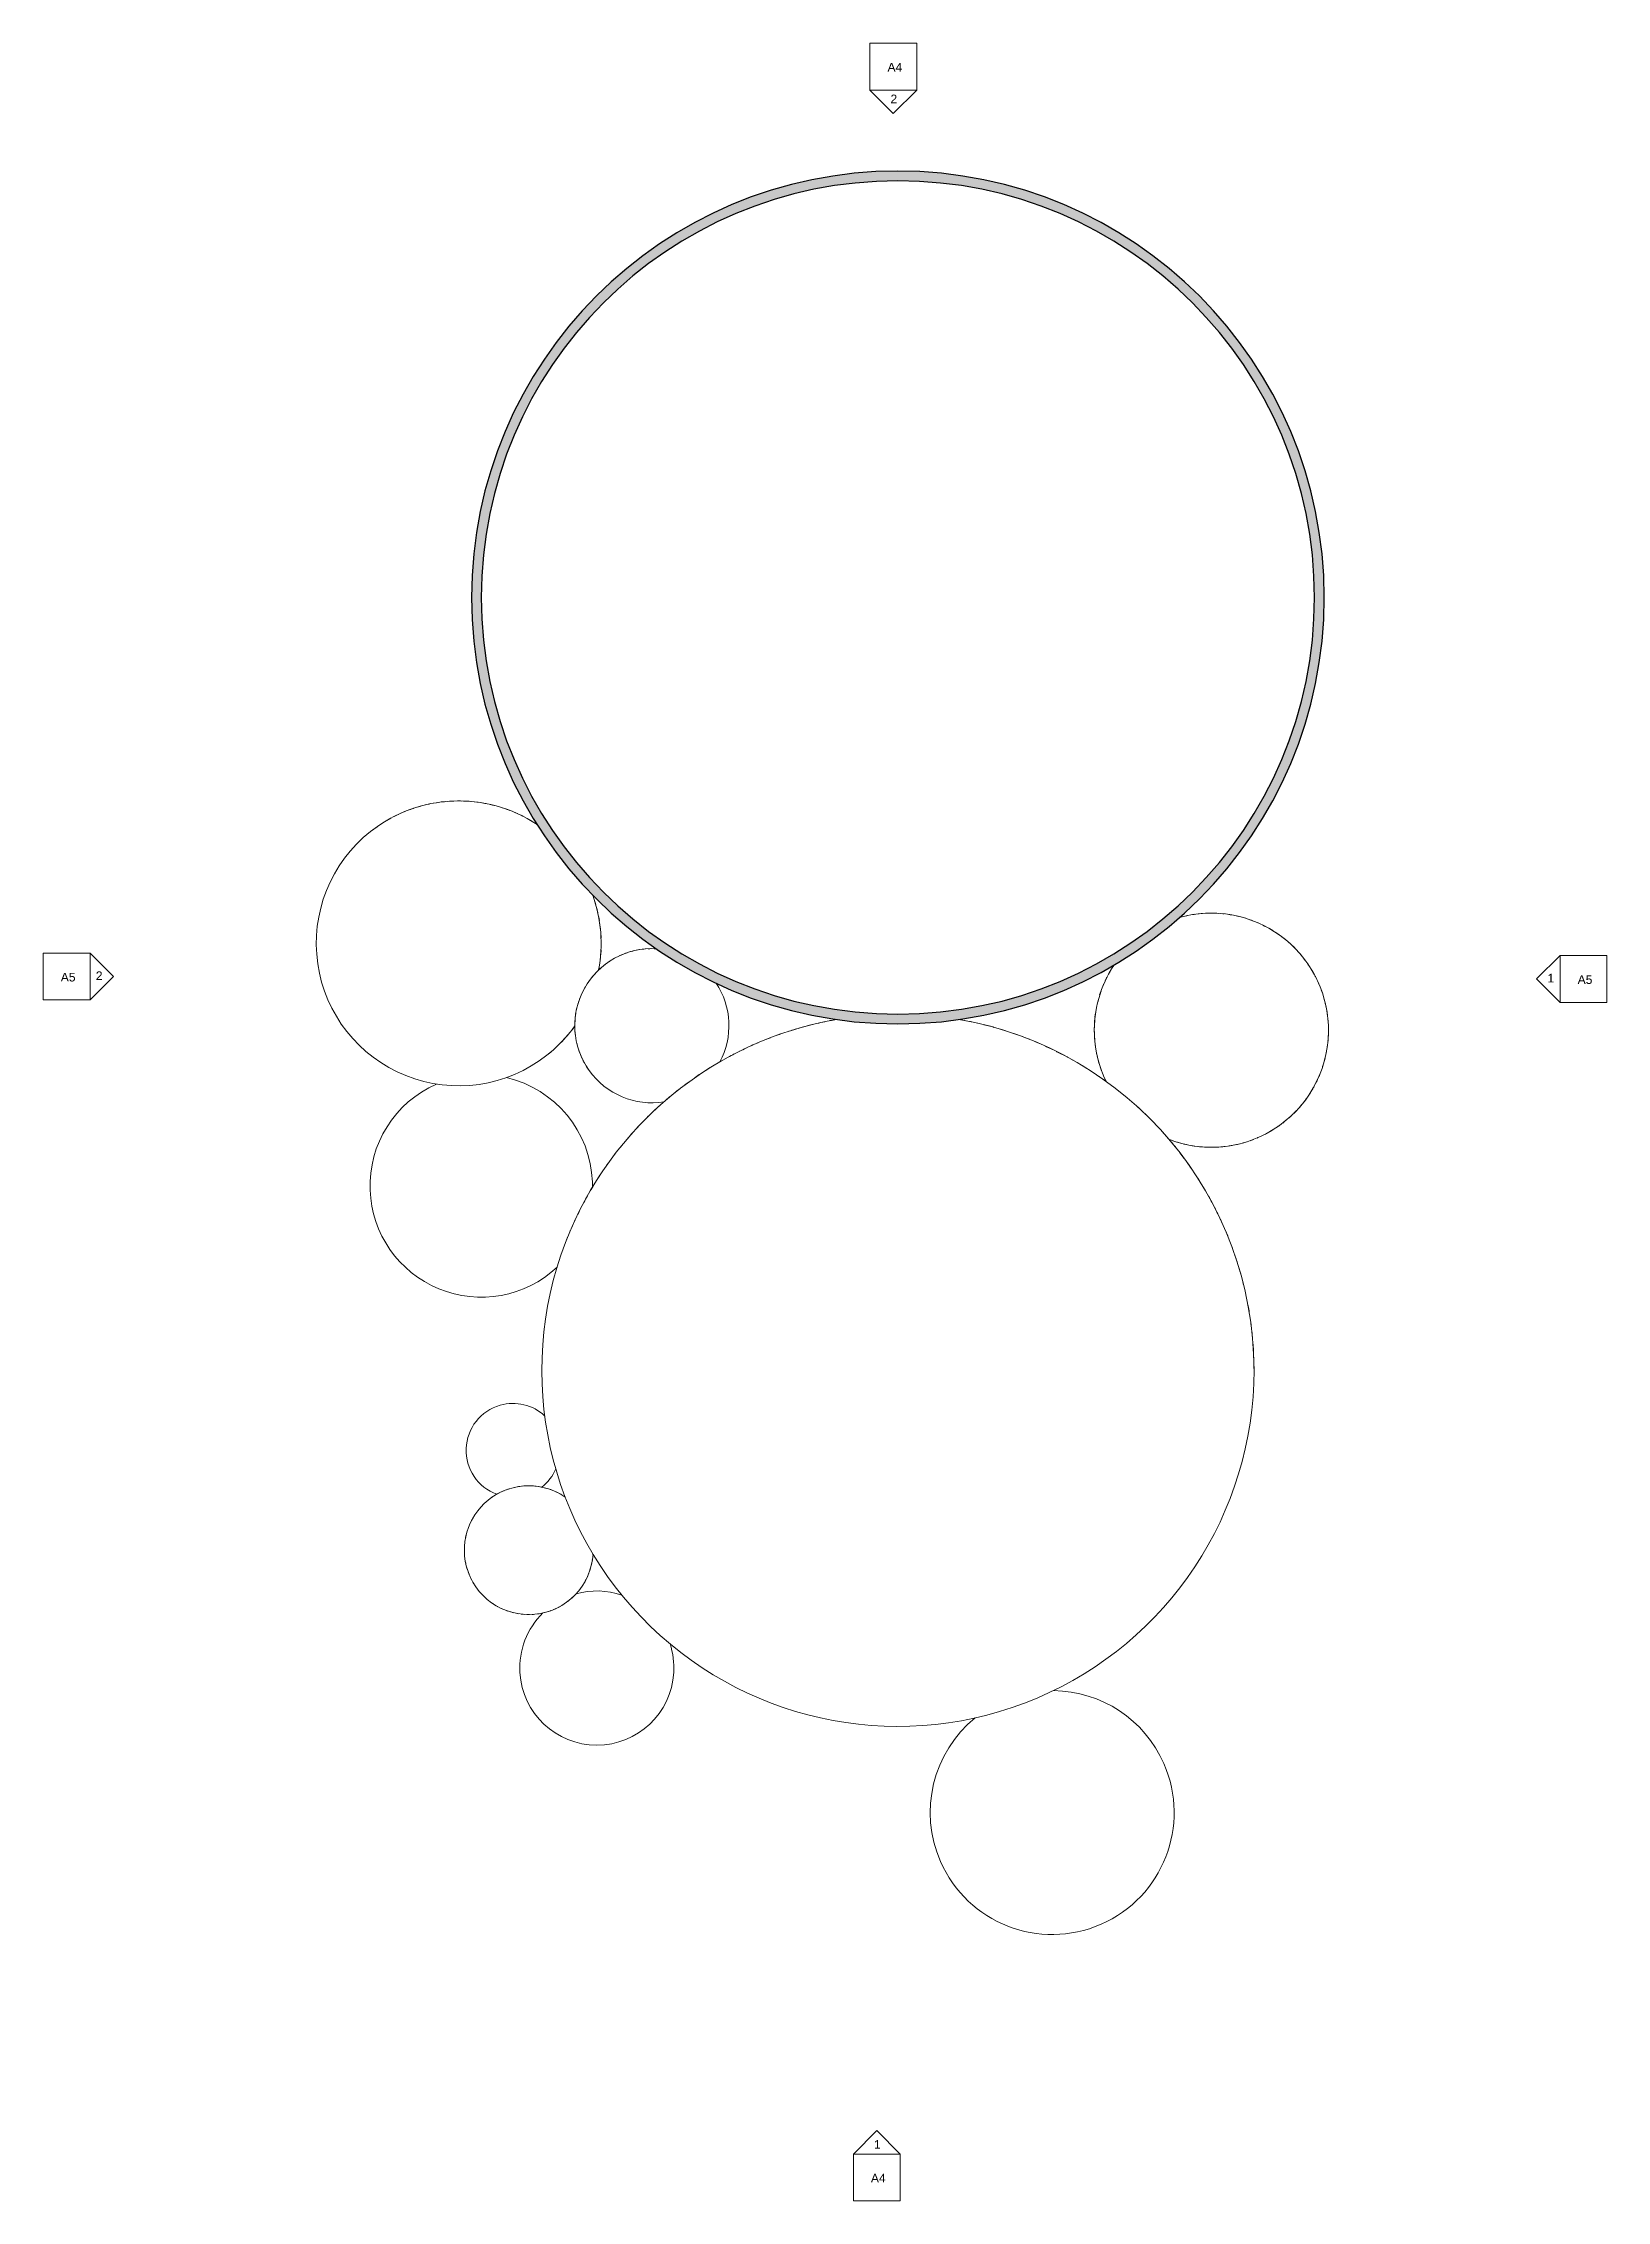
# Model space of a CAD drawing. Header units: inches. Extents: x -870 to 733, y -1250 to 961.
import ezdxf

# ---------------------------------------------------------------- set-up
doc = ezdxf.new("R2010")
doc.units = ezdxf.units.IN
doc.header["$MEASUREMENT"] = 0
for name, color, linetype, lineweight in [('A-ROOF', 132, 'Continuous', 13), ('A-WALL', 113, 'Continuous', 13), ('A-WALL-PATT', 111, 'Continuous', 13), ('G-ANNO-SYMB', 111, 'Continuous', 9)]:
    doc.layers.add(name, color=color, linetype=linetype, lineweight=lineweight)
doc.styles.add('Arial', font='arial.ttf', dxfattribs={"height": 8.851796})

# ---------------------------------------------------------------- blocks, each defined once
blk = doc.blocks.new('Elevation - Detail Number-164347-Janitors Room Roof')
at = {"layer": 'G-ANNO-SYMB'}
for p, q in [((-0.25, -0.25), (-0.25, 0.25)), ((-0.25, 0.25), (0.25, 0.25)), ((0.25, 0.25), (0.25, -0.25)), ((0.25, -0.25), (-0.25, -0.25))]:
    blk.add_line(p, q, dxfattribs=at)
blk = doc.blocks.new('Elevation - Detail Number-164074-Janitors Room Roof')
at = {"layer": 'G-ANNO-SYMB'}
for p, q in [((0, 0.25), (-0.25, 0)), ((0.25, 0), (0, 0.25)), ((-0.25, 0), (0.25, 0))]:
    blk.add_line(p, q, dxfattribs=at)

msp = doc.modelspace()

# ---------------------------------------------------------------- hatches: boundary and pattern name
at = {"layer": 'A-WALL-PATT'}
for points in [[(-421.1, 393), (-420.8, 407.5), (-420.1, 422.1), (-418.8, 436.6), (-417.1, 451.1), (-414.9, 465.5), (-412.1, 479.8), (-408.9, 494.1), (-405.2, 508.2), (-401.1, 522.1), (-396.4, 535.9), (-391.3, 549.6), (-385.7, 563.1), (-379.7, 576.3), (-373.2, 589.4), (-366.3, 602.2), (-358.9, 614.8), (-351.1, 627.1), (-342.9, 639.2), (-334.3, 651), (-325.3, 662.4), (-315.9, 673.6), (-306.1, 684.4), (-296, 694.9), (-285.5, 705), (-274.7, 714.8), (-263.5, 724.2), (-252.1, 733.2), (-240.3, 741.8), (-228.3, 750), (-215.9, 757.8), (-202.6, 765.5), (-190.5, 772.1), (-177.5, 778.6), (-164.2, 784.6), (-150.7, 790.2), (-137.1, 795.3), (-123.2, 799.9), (-109.3, 804.1), (-95.2, 807.8), (-80.8, 811), (-66.6, 813.7), (-52.2, 816), (-37.7, 817.7), (-23.2, 819), (-8.6, 819.7), (5.9, 820), (20.5, 819.7), (35.1, 819), (49.6, 817.7), (64.1, 816), (78.5, 813.7), (92.8, 811), (107, 807.8), (121.1, 804.1), (135.1, 799.9), (148.9, 795.3), (162.6, 790.2), (176, 784.6), (189.3, 778.6), (202.4, 772.1), (215.2, 765.2), (227.8, 757.8), (240.1, 750), (252.2, 741.8), (263.9, 733.2), (275.4, 724.2), (286.6, 714.8), (297.4, 705), (307.9, 694.9), (318, 684.4), (327.8, 673.6), (337.2, 662.4), (346.2, 651), (354.8, 639.2), (363, 627.1), (370.8, 614.8), (378.1, 602.2), (385.1, 589.4), (391.5, 576.3), (397.6, 563.1), (403.2, 549.6), (408.3, 535.9), (412.9, 522.1), (417.1, 508.2), (420.8, 494.1), (424, 479.8), (426.7, 465.5), (429, 451.1), (430.7, 436.6), (431.9, 422.1), (432.7, 407.5), (432.9, 393), (442.9, 393), (442.7, 407.7), (441.9, 422.5), (440.7, 437.2), (438.9, 451.8), (436.7, 466.4), (434, 480.9), (430.8, 495.3), (427.1, 509.6), (422.9, 523.8), (418.2, 537.8), (413.1, 551.6), (407.5, 565.3), (401.5, 578.8), (395, 592), (388, 605), (380.6, 617.8), (372.8, 630.3), (364.6, 642.6), (356, 654.6), (346.9, 666.2), (337.5, 677.6), (327.7, 688.6), (317.5, 699.3), (307, 709.7), (296.1, 719.7), (284.9, 729.3), (273.4, 738.5), (261.6, 747.4), (249.5, 755.8), (237.1, 763.8), (224.4, 771.4), (211.5, 778.6), (198.4, 785.3), (185, 791.6), (171.5, 797.4), (157.7, 802.8), (143.8, 807.6), (129.7, 812.1), (115.5, 816), (101.1, 819.5), (86.7, 822.4), (72.1, 824.9), (57.5, 826.9), (42.8, 828.4), (28.1, 829.4), (13.3, 829.9), (-1.5, 829.9), (-16.2, 829.4), (-30.9, 828.4), (-45.6, 826.9), (-60.2, 824.9), (-74.8, 822.4), (-89.3, 819.5), (-103.6, 816), (-117.8, 812.1), (-131.9, 807.6), (-145.8, 802.8), (-159.6, 797.4), (-173.2, 791.6), (-186.5, 785.3), (-199.7, 778.6), (-212.6, 771.4), (-225.2, 763.8), (-237.6, 755.8), (-249.7, 747.4), (-261.6, 738.5), (-273.1, 729.3), (-284.3, 719.7), (-295.1, 709.7), (-305.7, 699.3), (-315.8, 688.6), (-325.6, 677.6), (-335.1, 666.2), (-344.1, 654.6), (-352.7, 642.6), (-361, 630.3), (-368.8, 617.8), (-376.2, 605), (-383.1, 592), (-389.6, 578.8), (-395.7, 565.3), (-401.2, 551.6), (-406.4, 537.8), (-411, 523.8), (-415.2, 509.6), (-418.9, 495.3), (-422.1, 480.9), (-424.9, 466.4), (-427.1, 451.8), (-428.8, 437.2), (-430.1, 422.5), (-430.8, 407.7), (-431.1, 393)], [(5.9, -44), (5.9, -34), (-8.6, -33.8), (-23.2, -33), (-37.7, -31.8), (-52.2, -30.1), (-66.6, -27.8), (-80.9, -25.1), (-95.2, -21.9), (-109.3, -18.2), (-123.2, -14), (-137.1, -9.4), (-150.7, -4.3), (-164.2, 1.3), (-177.5, 7.3), (-190.5, 13.8), (-203.3, 20.8), (-215.9, 28.1), (-228.3, 35.9), (-240.3, 44.1), (-252.1, 52.7), (-263.5, 61.7), (-274.7, 71.1), (-285.5, 80.9), (-296, 91), (-306.1, 101.5), (-316, 112.4), (-325.3, 123.5), (-334.3, 134.9), (-342.9, 146.7), (-351.1, 158.8), (-358.9, 171.1), (-366.3, 183.7), (-373.2, 196.5), (-379.7, 209.6), (-385.7, 222.8), (-391.3, 236.3), (-396.4, 250), (-401.1, 263.8), (-405.2, 277.8), (-408.9, 291.9), (-412.1, 306.1), (-414.9, 320.4), (-417.1, 334.8), (-418.8, 349.3), (-420.1, 363.8), (-420.8, 378.4), (-421.1, 393), (-431.1, 393), (-430.8, 378.4), (-430.1, 363.8), (-428.9, 349.2), (-427.2, 334.7), (-425, 320.3), (-422.3, 305.9), (-419.2, 291.6), (-415.5, 277.5), (-411.4, 263.5), (-406.9, 249.6), (-401.9, 235.9), (-396.4, 222.4), (-390.5, 209), (-384.1, 195.9), (-377.3, 182.9), (-370.1, 170.3), (-362.4, 157.8), (-354.4, 145.6), (-345.9, 133.7), (-337, 122.1), (-327.8, 110.8), (-318.2, 99.8), (-308.2, 89.2), (-297.9, 78.8), (-287.2, 68.9), (-276.2, 59.2), (-264.9, 50), (-253.3, 41.1), (-241.4, 32.7), (-229.2, 24.6), (-216.8, 17), (-204.1, 9.7), (-191.2, 2.9), (-178, -3.4), (-164.7, -9.4), (-151.1, -14.8), (-136.8, -20.1), (-123.5, -24.4), (-109.5, -28.5), (-95.4, -32.1), (-80.8, -35.3), (-66.8, -38), (-52.3, -40.1), (-37.8, -41.9), (-23.3, -43.1), (-8.7, -43.8)], [(5.9, -44), (20.5, -43.8), (35.1, -43.1), (49.7, -41.9), (64.2, -40.1), (78.6, -38), (93, -35.3), (107.2, -32.1), (121.4, -28.5), (135.4, -24.4), (149.3, -19.9), (163, -14.8), (176.5, -9.4), (191, -2.9), (203, 2.9), (215.9, 9.7), (228.6, 17), (241.1, 24.6), (253.2, 32.7), (265.1, 41.1), (276.8, 50), (288.1, 59.2), (299.1, 68.9), (309.7, 78.8), (320.1, 89.2), (330, 99.8), (339.6, 110.8), (348.9, 122.1), (357.7, 133.7), (366.5, 146.1), (374.3, 157.8), (381.9, 170.3), (389.2, 182.9), (396, 195.9), (402.3, 209), (408.3, 222.4), (413.7, 235.9), (418.8, 249.6), (423.3, 263.5), (427.4, 277.5), (431, 291.6), (434.2, 305.9), (436.8, 320.3), (439, 334.7), (440.7, 349.2), (442, 363.8), (442.7, 378.4), (442.9, 393), (432.9, 393), (432.7, 378.4), (431.9, 363.8), (430.7, 349.3), (429, 334.8), (426.7, 320.4), (424, 306.1), (420.8, 291.9), (417.1, 277.8), (412.9, 263.8), (408.3, 250), (403.2, 236.3), (397.6, 222.8), (391.5, 209.6), (385.1, 196.5), (378.1, 183.7), (370.8, 171.1), (363, 158.8), (354.8, 146.7), (346.2, 134.9), (337.2, 123.5), (327.8, 112.3), (318, 101.5), (307.9, 91), (297.4, 80.9), (286.6, 71.1), (275.4, 61.7), (263.9, 52.7), (252.2, 44.1), (240.1, 35.9), (227.8, 28.1), (215.2, 20.8), (202.4, 13.8), (189.3, 7.3), (176, 1.3), (162.6, -4.3), (148.9, -9.4), (135.1, -14), (121.1, -18.2), (107, -21.9), (92.8, -25.1), (78.5, -27.8), (64.1, -30.1), (49.6, -31.8), (35.1, -33), (20.5, -33.8), (5.9, -34)]]:
    msp.add_hatch(color=256, dxfattribs=at).paths.add_polyline_path(points, flags=0)

# ---------------------------------------------------------------- linework, layer by layer
at = {"layer": 'A-ROOF'}
for centre, radius, start, end in [((-444.3, 38.5), 146, 56.6202, 128.2174), ((-444.3, 38.5), 146, 128.2174, 308.2174), ((-444.3, 38.5), 146, 349.232, 19.8017), ((327.2, -50.5), 120, 2.3346, 105.7417), ((-246.3, -45.9), 79, 86.6853, 215.5362), ((327.2, -50.5), 120, 146.1408, 182.3346), ((-246.3, -45.9), 79, 331.9581, 33.5799), ((5.9, -399), 365, 99.8798, 159.0009), ((5.9, -399), 365, 360, 80.1275), ((-444.3, 38.5), 146, 308.2174, 324.5719), ((327.2, -50.5), 120, 182.3346, 205.9552), ((327.2, -50.5), 120, 248.795, 2.3346), ((-421.2, -210.1), 114, 113.6809, 182.1346), ((-421.2, -210.1), 114, 2.1346, 76.9241), ((-246.3, -45.9), 79, 215.5362, 279.1279), ((-421.2, -210.1), 114, 182.1346, 313.0039), ((-421.2, -210.1), 114, 359.226, 2.1346), ((5.9, -399), 365, 159.0009, 360), ((-388.7, -481), 48, 105.8944, 249.966), ((-388.7, -481), 48, 47.0116, 105.8944), ((-388.7, -481), 48, 308.0272, 336.4956), ((-372.5, -583.4), 66, 55.4194, 194.1632), ((-372.5, -583.4), 66, 194.1632, 356.5566), ((-302.7, -704.2), 79, 71.018, 105.6307), ((-302.7, -704.2), 79, 134.3664, 183.4095), ((-302.7, -704.2), 79, 356.5905, 18.3129), ((-302.7, -704.2), 79, 183.4095, 356.5905), ((164, -852.3), 125, 23.6554, 89.3708), ((164, -852.3), 125, 129.0669, 203.6554), ((164, -852.3), 125, 203.6554, 23.6554)]:
    msp.add_arc(centre, radius, start, end, dxfattribs=at)
at = {"layer": 'A-WALL'}
for p, q in [((-364.1, 160.5), (-365.8, 161.6)), ((-306.1, 85.8), (-306.8, 87.7)), ((295.3, 65.2), (294.8, 65)), ((-241.8, 32.9), (-241.9, 33)), ((-300.8, 11.3), (-300.2, 14.6)), ((227.5, 16.3), (225.6, 13.4)), ((76, -40.8), (68.8, -39.5)), ((-327.8, -49.6), (-325.3, -46.2)), ((219.2, -102.8), (216.6, -101)), ((219.2, -102.9), (219.2, -102.8))]:
    msp.add_line(p, q, dxfattribs=at)
at = {"layer": 'A-WALL', "flags": 128}
for points in [[(-490.5, 177), (-491.1, 176.7), (-494.8, 175.4)], [(-482.5, 179.4), (-483.2, 179.2), (-486.8, 178.1)], [(-474.3, 181.3), (-475.1, 181.2), (-478.7, 180.4)], [(-466.1, 182.8), (-467, 182.7), (-470.4, 182.1)], [(-457.7, 183.8), (-458.8, 183.7), (-462.1, 183.4)], [(-449.4, 184.4), (-450.5, 184.3), (-453.8, 184.2)], [(-441, 184.4), (-442.3, 184.5), (-445.4, 184.5)], [(-432.6, 184), (-434, 184.1), (-437, 184.3)], [(-424.2, 183.1), (-425.7, 183.3), (-428.6, 183.6)], [(-416, 181.7), (-417.6, 182), (-420.3, 182.5)], [(-407.8, 179.8), (-409.5, 180.3), (-412, 180.9)], [(-399.7, 177.5), (-401.5, 178.1), (-403.9, 178.8)], [(-527.8, 158.2), (-527.9, 158.1), (-534.6, 153.2)], [(-520.8, 162.8), (-521, 162.7), (-525.5, 159.8)], [(-513.6, 167), (-513.8, 166.8), (-518, 164.5)], [(-506.1, 170.7), (-506.5, 170.6), (-510.4, 168.6)], [(-498.4, 174.1), (-498.9, 173.9), (-502.7, 172.3)], [(-391.8, 174.7), (-393.6, 175.4), (-395.9, 176.2)], [(-384.1, 171.5), (-386, 172.3), (-388.1, 173.2)], [(-376.5, 167.8), (-378.5, 168.8), (-380.4, 169.8)], [(-369.2, 163.7), (-371.2, 164.9), (-373, 165.9)], [(-303.7, 77.9), (-304.4, 80.4), (-305, 82.4)], [(-301.7, 70), (-302.4, 72.9), (-302.8, 74.5)], [(-300.1, 61.8), (-300.7, 65.3), (-301, 66.6)], [(302.6, 67), (302, 66.8), (298.5, 66)], [(310.1, 68.3), (309.4, 68.2), (306, 67.6)], [(317.6, 69.1), (316.8, 69), (313.6, 68.7)], [(325.2, 69.5), (324.2, 69.5), (321.1, 69.3)], [(332.8, 69.4), (331.7, 69.4), (328.7, 69.5)], [(340.3, 68.8), (339.1, 68.9), (336.3, 69.1)], [(347.8, 67.7), (346.5, 67.9), (343.9, 68.3)], [(355.3, 66.2), (353.9, 66.5), (351.4, 67)], [(-299, 53.3), (-299.5, 57.6), (-299.6, 58.5)], [(-298.4, 43.9), (-298.7, 49.9), (-298.7, 50.4)], [(362.6, 64.2), (361.1, 64.6), (358.8, 65.3)], [(369.7, 61.7), (368.2, 62.3), (366, 63)], [(376.7, 58.8), (375.1, 59.5), (373.1, 60.4)], [(383.5, 55.4), (381.8, 56.3), (380, 57.2)], [(390.1, 51.7), (388.4, 52.7), (386.7, 53.7)], [(396.5, 47.5), (394.7, 48.7), (393.2, 49.7)], [(402.5, 42.9), (400.7, 44.3), (399.4, 45.3)], [(-299.7, 17.9), (-299.6, 19), (-299.1, 23)], [(-298.8, 26), (-298.7, 26.7), (-298.4, 31.8)], [(-298.3, 34.2), (-298.3, 34.4), (-298.3, 42.2), (-298.3, 42.3)], [(408.3, 38), (406.4, 39.6), (405.3, 40.6)], [(413.7, 32.6), (411.9, 34.5), (410.9, 35.5)], [(418.8, 27), (417, 29), (416.1, 30)], [(423.5, 21.1), (421.8, 23.3), (421, 24.2)], [(220.1, 3.6), (219.8, 3.2), (218.3, 0)], [(223.7, 10.3), (223.4, 9.8), (221.7, 6.8)], [(427.8, 14.8), (426.2, 17.3), (425.6, 18.2)], [(431.8, 8.3), (430.2, 11), (429.7, 11.8)], [(435.3, 1.6), (433.8, 4.5), (433.4, 5.2)], [(211.7, -17.7), (211.7, -18), (210.7, -21.8)], [(214.1, -10.4), (213.9, -10.7), (212.7, -14.3)], [(216.8, -3.3), (216.7, -3.7), (215.3, -7.1)], [(438.4, -5.4), (437, -2.3), (436.7, -1.6)], [(441, -12.6), (439.8, -9.2), (439.6, -8.6)], [(443.2, -20), (442.2, -16.3), (442, -15.8)], [(92, -44.3), (91.8, -44.3), (80.3, -41.7), (79.7, -41.6)], [(207.6, -40.1), (207.6, -40.3), (207.3, -45.2)], [(208.5, -32.6), (208.5, -32.8), (207.9, -37.1)], [(209.9, -25.1), (209.8, -25.3), (209, -29.3)], [(445, -27.6), (444.1, -23.5), (444, -23.1)], [(446.2, -35.6), (445.5, -30.8), (445.5, -30.5)], [(447.1, -45.6), (446.5, -38.2), (446.5, -38.1)], [(-345.4, -69), (-341.5, -65.2), (-341.3, -65.1)], [(-339, -62.7), (-335.7, -59.2), (-335.6, -59)], [(-333.2, -56.3), (-330.3, -52.8), (-330.1, -52.6)], [(104.3, -47.6), (103.2, -47.2), (94.1, -44.9)], [(116.5, -51.2), (114.5, -50.6), (108.6, -48.8)], [(128.7, -55.3), (125.6, -54.2), (121.3, -52.7)], [(140.7, -59.8), (136.7, -58.3), (133.5, -57)], [(152.9, -64.9), (147.6, -62.6), (145.4, -61.7)], [(207.2, -47.8), (207.2, -47.8), (207.3, -55.4)], [(-353.9, -76.2), (-347.5, -70.9), (-347.5, -70.8)], [(165.9, -71), (158.3, -67.4), (157.1, -66.8)], [(179.8, -78.1), (179.3, -77.9), (168.9, -72.5), (168.5, -72.3)], [(190.9, -84.4), (189.6, -83.6), (182.7, -79.7)], [(201.8, -91), (199.7, -89.7), (194.9, -86.8)], [(212.4, -98.1), (209.5, -96.1), (206, -93.8)]]:
    msp.add_lwpolyline(points, dxfattribs=at)
at = {"layer": 'A-WALL', "lineweight": 30}
for radius, start, end in [(437, 360, 180), (427, 0, 180), (437, 180, 270), (427, 180, 270), (427, 270, 0), (437, 270, 360)]:
    msp.add_arc((5.9, 393), radius, start, end, dxfattribs=at)
at = {"layer": 'A-WALL'}
for centre, radius, start, end in [((-246.3, -45.9), 79, 117.1846, 119.4786), ((-246.3, -45.9), 79, 112.714, 115.0061), ((-246.3, -45.9), 79, 108.2433, 110.5337), ((-246.3, -45.9), 79, 103.7726, 106.0616), ((-246.3, -45.9), 79, 99.3019, 101.5895), ((-246.3, -45.9), 79, 94.8312, 97.1177), ((-246.3, -45.9), 79, 90.3604, 92.6459), ((-246.3, -45.9), 79, 86.7628, 88.1743), ((-246.3, -45.9), 79, 144.0082, 146.32), ((-246.3, -45.9), 79, 139.5377, 141.8455), ((-246.3, -45.9), 79, 135.0671, 137.3714), ((-246.3, -45.9), 79, 130.5965, 132.8977), ((-246.3, -45.9), 79, 126.1259, 128.4244), ((-246.3, -45.9), 79, 121.6553, 123.9514), ((-246.3, -45.9), 79, 161.8904, 164.226), ((-246.3, -45.9), 79, 157.4199, 159.748), ((-246.3, -45.9), 79, 152.9493, 155.2712), ((-246.3, -45.9), 79, 148.4788, 150.7952), ((-246.3, -45.9), 79, 175.3019, 177.6709), ((-246.3, -45.9), 79, 170.8314, 173.1869), ((-246.3, -45.9), 79, 166.3609, 168.7055), ((5.9, -399), 365, 101.8557, 103.1776), ((5.9, -399), 365, 99.9177, 101.0006), ((-246.3, -45.9), 79, 179.7724, 182.1587), ((-246.3, -45.9), 79, 184.2429, 186.6518), ((-246.3, -45.9), 79, 188.7134, 191.1533), ((-246.3, -45.9), 79, 193.1839, 195.6686), ((5.9, -399), 365, 113.1254, 114.3335), ((5.9, -399), 365, 110.9698, 112.2537), ((5.9, -399), 365, 108.6801, 110.174), ((5.9, -399), 365, 106.0149, 108.0944), ((5.9, -399), 365, 103.9353, 105.585), ((327.2, -50.5), 120, 182.3346, 185.9195), ((327.2, -50.5), 120, 187.1111, 189.5046), ((327.2, -50.5), 120, 351.378, 353.5697), ((327.2, -50.5), 120, 355.0302, 357.4652), ((327.2, -50.5), 120, 358.6824, 2.3346), ((-246.3, -45.9), 79, 197.6544, 200.2098), ((-246.3, -45.9), 79, 202.1248, 204.8077), ((-246.3, -45.9), 79, 206.5953, 209.576), ((-246.3, -45.9), 79, 211.0957, 215.5362), ((5.9, -399), 365, 121.5326, 122.6537), ((5.9, -399), 365, 119.4421, 120.5734), ((5.9, -399), 365, 117.347, 118.4933), ((5.9, -399), 365, 115.2439, 116.4133), ((327.2, -50.5), 120, 190.9322, 193.09), ((327.2, -50.5), 120, 194.6169, 196.6758), ((327.2, -50.5), 120, 198.2561, 200.2621), ((327.2, -50.5), 120, 340.4213, 342.4143), ((327.2, -50.5), 120, 344.0735, 346.1032), ((327.2, -50.5), 120, 347.7258, 349.8133), ((5.9, -399), 365, 125.7058, 126.8149), ((5.9, -399), 365, 123.6202, 124.7342), ((327.2, -50.5), 120, 201.8746, 203.8489), ((327.2, -50.5), 120, 205.4819, 205.9371), ((327.2, -50.5), 120, 329.4646, 331.3995), ((327.2, -50.5), 120, 333.1168, 335.0659), ((327.2, -50.5), 120, 336.7691, 338.7367), ((5.9, -399), 365, 131.9559, 133.059), ((5.9, -399), 365, 129.8734, 130.9773), ((5.9, -399), 365, 127.7901, 128.8959), ((5.9, -399), 365, 49.0917, 49.4377), ((5.9, -399), 365, 47.0008, 48.0984), ((327.2, -50.5), 120, 318.5078, 320.4153), ((327.2, -50.5), 120, 322.1601, 324.0749), ((327.2, -50.5), 120, 325.8123, 327.7361), ((5.9, -399), 365, 136.1193, 137.2243), ((5.9, -399), 365, 134.0378, 135.1413), ((5.9, -399), 365, 44.9097, 46.005), ((5.9, -399), 365, 42.8186, 43.9121), ((327.2, -50.5), 120, 300.2465, 302.1309), ((327.2, -50.5), 120, 303.8988, 305.7865), ((327.2, -50.5), 120, 307.5511, 309.4426), ((327.2, -50.5), 120, 311.2033, 313.0994), ((327.2, -50.5), 120, 314.8556, 316.7568), ((5.9, -399), 365, 142.3618, 143.4801), ((5.9, -399), 365, 140.2812, 141.3933), ((5.9, -399), 365, 138.2004, 139.3082), ((5.9, -399), 365, 40.7273, 41.8195), ((327.2, -50.5), 120, 249.114, 250.9765), ((5.9, -399), 365, 38.6359, 39.7273), ((327.2, -50.5), 120, 252.7664, 254.6296), ((5.9, -399), 365, 36.5444, 37.6354), ((327.2, -50.5), 120, 256.4187, 258.2827), ((327.2, -50.5), 120, 260.0711, 261.936), ((327.2, -50.5), 120, 263.7234, 265.5893), ((327.2, -50.5), 120, 267.3758, 269.2427), ((327.2, -50.5), 120, 271.0281, 272.8962), ((327.2, -50.5), 120, 274.6804, 276.5499), ((327.2, -50.5), 120, 278.3328, 280.2037), ((327.2, -50.5), 120, 281.9851, 283.8576), ((327.2, -50.5), 120, 285.6374, 287.5118), ((327.2, -50.5), 120, 289.2897, 291.1661), ((327.2, -50.5), 120, 292.942, 294.8207), ((327.2, -50.5), 120, 296.5942, 298.4756), ((5.9, -399), 365, 146.5223, 147.6627), ((5.9, -399), 365, 144.4421, 145.5695), ((5.9, -399), 365, 34.4526, 35.5437), ((5.9, -399), 365, 32.3606, 33.4522), ((5.9, -399), 365, 150.6823, 151.874), ((5.9, -399), 365, 148.6024, 149.7624), ((5.9, -399), 365, 30.2683, 31.3608), ((5.9, -399), 365, 28.1757, 29.2696), ((5.9, -399), 365, 152.7621, 154.0121), ((5.9, -399), 365, 26.0826, 27.1785), ((5.9, -399), 365, 156.9214, 159.0009), ((5.9, -399), 365, 154.8418, 156.2294), ((5.9, -399), 365, 23.989, 25.0875), ((5.9, -399), 365, 21.8948, 22.9965), ((5.9, -399), 365, 19.7996, 20.9057), ((5.9, -399), 365, 17.7031, 18.8149), ((5.9, -399), 365, 15.605, 16.7242), ((5.9, -399), 365, 13.5043, 14.6335), ((5.9, -399), 365, 11.3998, 12.5429), ((5.9, -399), 365, 9.2887, 10.4523), ((5.9, -399), 365, 7.1656, 8.3618), ((5.9, -399), 365, 5.0159, 6.2713), ((5.9, -399), 365, 2.7866, 4.1808), ((5.9, -399), 365, 360, 2.0904), ((-372.5, -583.4), 66, 122.2823, 124.7158), ((-372.5, -583.4), 66, 117.4174, 119.8509), ((-372.5, -583.4), 66, 112.5525, 114.9861), ((-372.5, -583.4), 66, 107.6877, 110.1212), ((-372.5, -583.4), 66, 102.8228, 105.2563), ((-372.5, -583.4), 66, 97.9579, 100.3915), ((-372.5, -583.4), 66, 93.0931, 95.5266), ((-372.5, -583.4), 66, 88.2282, 90.6617), ((-372.5, -583.4), 66, 83.3633, 85.7969), ((-372.5, -583.4), 66, 78.4985, 80.932), ((-372.5, -583.4), 66, 73.6336, 76.0671), ((-372.5, -583.4), 66, 68.7687, 71.2023), ((-372.5, -583.4), 66, 63.9039, 66.3374), ((-372.5, -583.4), 66, 59.039, 61.4725), ((-372.5, -583.4), 66, 55.4804, 56.6077), ((-372.5, -583.4), 66, 151.4715, 153.905), ((-372.5, -583.4), 66, 146.6066, 149.0401), ((-372.5, -583.4), 66, 141.7417, 144.1752), ((-372.5, -583.4), 66, 136.8769, 139.3104), ((-372.5, -583.4), 66, 132.012, 134.4455), ((-372.5, -583.4), 66, 127.1471, 129.5806), ((-372.5, -583.4), 66, 170.9309, 173.3644), ((-372.5, -583.4), 66, 166.066, 168.4996), ((-372.5, -583.4), 66, 162.2943, 163.6347), ((-372.5, -583.4), 66, 161.2012, 162.2943), ((-372.5, -583.4), 66, 156.3363, 158.7698), ((-372.5, -583.4), 66, 175.7958, 178.2293), ((-372.5, -583.4), 66, 180.6606, 183.0942), ((-372.5, -583.4), 66, 185.5255, 187.959), ((-372.5, -583.4), 66, 190.3904, 192.8239), ((-372.5, -583.4), 66, 346.066, 348.4996), ((-372.5, -583.4), 66, 350.9309, 353.3644), ((-372.5, -583.4), 66, 355.7958, 356.5064), ((-372.5, -583.4), 66, 195.2552, 197.6888), ((-372.5, -583.4), 66, 200.1201, 202.5536), ((-372.5, -583.4), 66, 204.985, 207.4185), ((-372.5, -583.4), 66, 209.8498, 212.2833), ((-372.5, -583.4), 66, 326.6066, 329.0401), ((-372.5, -583.4), 66, 331.4715, 333.905), ((-372.5, -583.4), 66, 336.3363, 338.7698), ((-372.5, -583.4), 66, 341.2012, 342.2943), ((-372.5, -583.4), 66, 342.2943, 343.6347), ((-372.5, -583.4), 66, 214.7147, 217.1482), ((-372.5, -583.4), 66, 219.5796, 222.0131), ((-372.5, -583.4), 66, 224.4444, 226.8779), ((-372.5, -583.4), 66, 229.3093, 231.7428), ((-372.5, -583.4), 66, 234.1742, 236.6077), ((-372.5, -583.4), 66, 239.039, 241.4725), ((-372.5, -583.4), 66, 297.4174, 299.8509), ((-372.5, -583.4), 66, 302.2823, 304.7158), ((-372.5, -583.4), 66, 307.1471, 309.5806), ((-372.5, -583.4), 66, 312.012, 314.4455), ((-372.5, -583.4), 66, 316.8769, 319.3104), ((-372.5, -583.4), 66, 321.7417, 324.1752), ((5.9, -399), 365, 321.4517, 321.5576), ((-372.5, -583.4), 66, 243.9039, 246.3374), ((-372.5, -583.4), 66, 248.7687, 251.2023), ((-372.5, -583.4), 66, 253.6336, 256.0394), ((-372.5, -583.4), 66, 258.4985, 260.932), ((-372.5, -583.4), 66, 263.3633, 265.7969), ((-372.5, -583.4), 66, 268.2282, 270.6617), ((-372.5, -583.4), 66, 273.0931, 275.5266), ((-372.5, -583.4), 66, 277.9579, 280.3915), ((-372.5, -583.4), 66, 282.8228, 285.2563), ((-372.5, -583.4), 66, 287.6877, 290.1212), ((-372.5, -583.4), 66, 292.5525, 294.9861)]:
    msp.add_arc(centre, radius, start, end, dxfattribs=at)

# ---------------------------------------------------------------- block references
at = {"layer": 'G-ANNO-SYMB', "xscale": 95.99999999999994, "yscale": 95.99999999999994, "zscale": 95.99999999999994}
for name, p in [('Elevation - Detail Number-164347-Janitors Room Roof', (1.2, 937.1)), ('Elevation - Detail Number-164347-Janitors Room Roof', (-846.2, 4.5)), ('Elevation - Detail Number-164347-Janitors Room Roof', (708.6, 2)), ('Elevation - Detail Number-164074-Janitors Room Roof', (-15.7, -1202.3)), ('Elevation - Detail Number-164347-Janitors Room Roof', (-15.7, -1226.3))]:
    msp.add_blockref(name, p, dxfattribs=at)
at = {"layer": 'G-ANNO-SYMB', "extrusion": (0, 0, -1), "xscale": 95.99999999999994, "yscale": 95.99999999999994, "zscale": 95.99999999999994}
for p, rotation in [((-1.2, 913.1), 180), ((822.2, 4.5), 90.00000000000038)]:
    msp.add_blockref('Elevation - Detail Number-164074-Janitors Room Roof', p, dxfattribs=dict(at, rotation=rotation))
at = {"layer": 'G-ANNO-SYMB', "xscale": 95.99999999999994, "yscale": 95.99999999999994, "zscale": 95.99999999999994, "rotation": 90}
msp.add_blockref('Elevation - Detail Number-164074-Janitors Room Roof', (684.6, 2), dxfattribs=at)

# ---------------------------------------------------------------- next in the draw order: texts
at = {"layer": 'G-ANNO-SYMB', "char_height": 8.85, "attachment_point": 2, "line_spacing_factor": 0.938532, "style": 'Arial', "bg_fill": 3, "box_fill_scale": 1.25, "bg_fill_color": 0, "bg_fill_transparency": 0}
for s, insert, width in [('A4', (2.8, 940.9), 18.036), ('2', (1.7, 908.4), 8.208), ('A5', (-844.6, 8.3), 18.036), ('2', (-812.8, 9.8), 8.208), ('1', (675.1, 7.3), 8.208), ('A5', (710.2, 5.8), 18.036), ('1', (-15.2, -1188), 8.208), ('A4', (-14.2, -1222.5), 18.036)]:
    msp.add_mtext(s, dxfattribs=dict(at, insert=insert, width=width))

doc.saveas('drawing.dxf')
